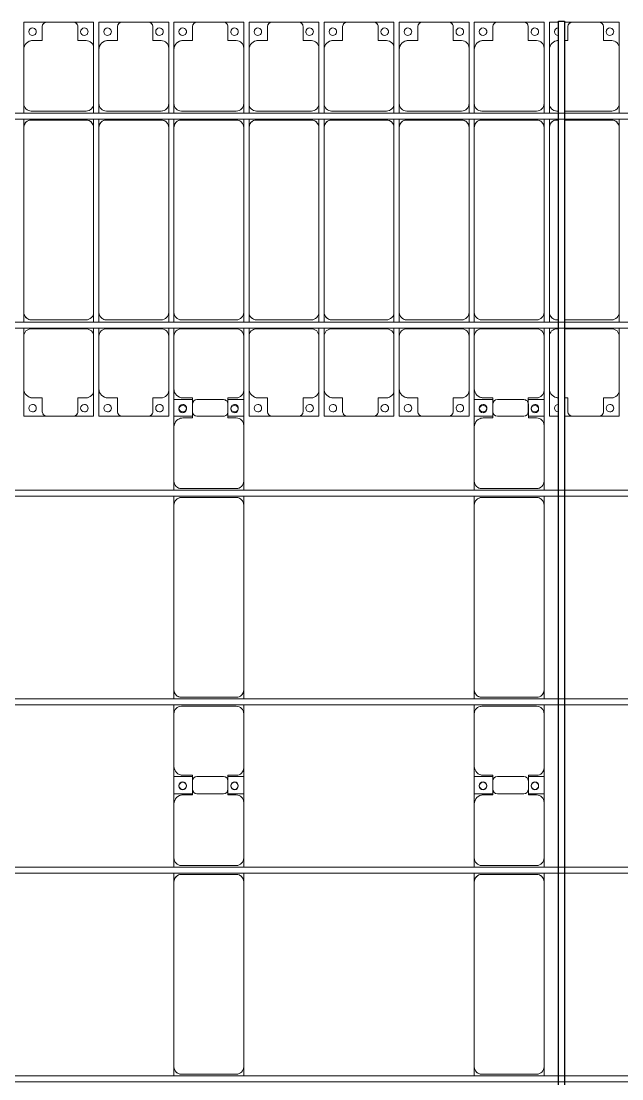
# Model space of a CAD drawing. Header units: millimetres. Extents: x -178706 to 107777, y -87310 to 933.
# Drawn here: x -18141 to -14141, y -46531 to -39488 of the extents above; entities that cross this region are included whole.
import ezdxf

# ---------------------------------------------------------------- set-up
doc = ezdxf.new("R2010")
doc.units = ezdxf.units.MM
doc.layers.add('A-GENM', color=13, linetype='Continuous', lineweight=9)
doc.layers.add('S-BEAM', color=12, linetype='Continuous', lineweight=9)

# ---------------------------------------------------------------- blocks, each defined once
blk = doc.blocks.new('Dai phao do pin - DẢI PHAO ĐỠ PIN-V64-BỐ TRÍ KHUNG KẾT CẤU BÈ PIN 04')
at = {"layer": 'A-GENM', "color": 7}
for p, q in [((29438.9, 241.6), (29499.7, 241.6)), ((30730.3, 241.6), (29499.7, 241.6)), ((30730.3, 241.6), (30788.9, 241.6)), ((30828.9, 241.6), (30889.7, 241.6)), ((31249.7, 241.6), (30889.7, 241.6)), ((31249.7, 241.6), (31432.2, 241.6)), ((31317.8, 241.6), (31500.3, 241.6)), ((31317.8, 118.2), (31317.8, 241.6)), ((31432.2, 241.6), (31432.2, 118.2)), ((31850.3, 241.6), (31500.3, 241.6)), ((31850.3, 241.6), (31908.9, 241.6)), ((31948.9, 241.6), (32009.7, 241.6)), ((33240.3, 241.6), (32009.7, 241.6)), ((33240.3, 241.6), (33298.9, 241.6)), ((33338.9, 241.6), (33399.7, 241.6)), ((33759.7, 241.6), (33399.7, 241.6)), ((33759.7, 241.6), (33942.2, 241.6)), ((33942.2, 241.6), (33942.2, 118.2)), ((29449.7, 191.6), (29449.7, -173.4)), ((30780.3, -173.4), (30780.3, 191.6)), ((30839.7, 191.6), (30839.7, -173.4)), ((31309.7, 118.2), (31309.7, 181.6)), ((31440.3, 181.6), (31440.3, 118.2)), ((31900.3, -173.4), (31900.3, 191.6)), ((31959.7, 191.6), (31959.7, -173.4)), ((33290.3, -173.4), (33290.3, 191.6)), ((33349.7, 191.6), (33349.7, -173.4)), ((33819.7, 118.2), (33819.7, 181.6)), ((31402.2, 118.2), (31309.7, 118.2)), ((31317.8, 88.2), (31317.8, -88.2)), ((31440.3, 118.2), (31347.8, 118.2)), ((31432.2, -88.2), (31432.2, 88.2)), ((33912.2, 118.2), (33819.7, 118.2)), ((33942.2, -88.2), (33942.2, 88.2)), ((31309.7, -173.4), (31309.7, -118.2)), ((31309.7, -118.2), (31402.2, -118.2)), ((31317.8, -223.4), (31317.8, -118.2)), ((31347.8, -118.2), (31440.3, -118.2)), ((31432.2, -118.2), (31432.2, -223.4)), ((31440.3, -118.2), (31440.3, -173.4)), ((33819.7, -173.4), (33819.7, -118.2)), ((33819.7, -118.2), (33912.2, -118.2)), ((33942.2, -118.2), (33942.2, -223.4)), ((29499.7, -223.4), (29438.9, -223.4)), ((29499.7, -223.4), (30730.3, -223.4)), ((30788.9, -223.4), (30730.3, -223.4)), ((30889.7, -223.4), (30828.9, -223.4)), ((30889.7, -223.4), (31259.7, -223.4)), ((31432.2, -223.4), (31259.7, -223.4)), ((31490.3, -223.4), (31317.8, -223.4)), ((31490.3, -223.4), (31850.3, -223.4)), ((31908.9, -223.4), (31850.3, -223.4)), ((32009.7, -223.4), (31948.9, -223.4)), ((32009.7, -223.4), (33240.3, -223.4)), ((33298.9, -223.4), (33240.3, -223.4)), ((33399.7, -223.4), (33338.9, -223.4)), ((33399.7, -223.4), (33769.7, -223.4)), ((33942.2, -223.4), (33769.7, -223.4))]:
    blk.add_line(p, q, dxfattribs=at)
for centre, radius, start, end in [((29499.7, 191.6), 50, 90, 180), ((29499.7, 191.6), 50, 105, 180), ((30730.3, 191.6), 50, 0, 90), ((30730.3, 191.6), 50, 15, 90), ((30889.7, 191.6), 50, 90, 180), ((30889.7, 191.6), 50, 135, 180), ((31249.7, 181.6), 60, 0, 90), ((31249.7, 181.6), 60, 0, 30), ((31500.3, 181.6), 60, 90, 180), ((31500.3, 181.6), 60, 150, 180), ((31850.3, 191.6), 50, 0, 90), ((31850.3, 191.6), 50, 0, 45), ((32009.7, 191.6), 50, 90, 180), ((32009.7, 191.6), 50, 105, 180), ((33240.3, 191.6), 50, 360, 90), ((33240.3, 191.6), 50, 15, 90), ((33399.7, 191.6), 50, 90, 180), ((33399.7, 191.6), 50, 135, 180), ((33759.7, 181.6), 60, 360, 90), ((33759.7, 181.6), 60, 360, 30), ((31368.6, 183.2), 25, 360, 180), ((31368.6, 183.2), 25, 180, 0), ((31371.4, 183.2), 25, 360, 180), ((31371.4, 183.2), 25, 180, 0), ((33878.6, 183.2), 25, 360, 180), ((33878.6, 183.2), 25, 180, 0), ((31347.8, 88.2), 30, 90, 180), ((31402.2, 88.2), 30, 0, 90), ((33912.2, 88.2), 30, 0, 90), ((31347.8, -88.2), 30, 180, 270), ((31368.6, -161.8), 25, 0, 180), ((31371.4, -161.8), 25, 0, 180), ((31402.2, -88.2), 30, 270, 360), ((33878.6, -161.8), 25, 0, 180), ((33912.2, -88.2), 30, 270, 0), ((29499.7, -173.4), 50, 180, 270), ((29499.7, -173.4), 50, 180, 270), ((30730.3, -173.4), 50, 270, 360), ((30730.3, -173.4), 50, 285, 360), ((30889.7, -173.4), 50, 180, 270), ((30889.7, -173.4), 50, 180, 225), ((31259.7, -173.4), 50, 270, 360), ((31259.7, -173.4), 50, 315, 0), ((31368.6, -161.8), 25, 180, 0), ((31371.4, -161.8), 25, 180, 0), ((31490.3, -173.4), 50, 180, 270), ((31490.3, -173.4), 50, 180, 225), ((31850.3, -173.4), 50, 270, 360), ((31850.3, -173.4), 50, 315, 360), ((32009.7, -173.4), 50, 180, 270), ((32009.7, -173.4), 50, 180, 225), ((33240.3, -173.4), 50, 270, 360), ((33240.3, -173.4), 50, 285, 360), ((33399.7, -173.4), 50, 180, 270), ((33399.7, -173.4), 50, 180, 225), ((33769.7, -173.4), 50, 270, 360), ((33769.7, -173.4), 50, 315, 0), ((33878.6, -161.8), 25, 180, 0), ((32009.7, -173.4), 50, 231.38681, 270)]:
    blk.add_arc(centre, radius, start, end, dxfattribs=at)
blk = doc.blocks.new('Dai phao do pin - DẢI PHAO ĐỠ PIN-V65-BỐ TRÍ KHUNG KẾT CẤU BÈ PIN 04')
at = {"layer": 'A-GENM', "color": 7}
for p, q in [((29438.9, 241.6), (29499.7, 241.6)), ((30730.3, 241.6), (29499.7, 241.6)), ((30730.3, 241.6), (30788.9, 241.6)), ((30828.9, 241.6), (30889.7, 241.6)), ((31249.7, 241.6), (30889.7, 241.6)), ((31249.7, 241.6), (31432.2, 241.6)), ((31317.8, 241.6), (31500.3, 241.6)), ((31317.8, 118.2), (31317.8, 241.6)), ((31432.2, 241.6), (31432.2, 118.2)), ((31850.3, 241.6), (31500.3, 241.6)), ((31850.3, 241.6), (31908.9, 241.6)), ((31948.9, 241.6), (32009.7, 241.6)), ((33240.3, 241.6), (32009.7, 241.6)), ((33240.3, 241.6), (33298.9, 241.6)), ((33338.9, 241.6), (33399.7, 241.6)), ((33759.7, 241.6), (33399.7, 241.6)), ((33759.7, 241.6), (33942.2, 241.6)), ((33942.2, 241.6), (33942.2, 118.2)), ((29449.7, 191.6), (29449.7, -173.4)), ((30780.3, -173.4), (30780.3, 191.6)), ((30839.7, 191.6), (30839.7, -173.4)), ((31309.7, 118.2), (31309.7, 181.6)), ((31440.3, 181.6), (31440.3, 118.2)), ((31900.3, -173.4), (31900.3, 191.6)), ((31959.7, 191.6), (31959.7, -173.4)), ((33290.3, -173.4), (33290.3, 191.6)), ((33349.7, 191.6), (33349.7, -173.4)), ((33819.7, 118.2), (33819.7, 181.6)), ((31402.2, 118.2), (31309.7, 118.2)), ((31317.8, 88.2), (31317.8, -88.2)), ((31440.3, 118.2), (31347.8, 118.2)), ((31432.2, -88.2), (31432.2, 88.2)), ((33912.2, 118.2), (33819.7, 118.2)), ((33942.2, -88.2), (33942.2, 88.2)), ((31309.7, -173.4), (31309.7, -118.2)), ((31309.7, -118.2), (31402.2, -118.2)), ((31317.8, -223.4), (31317.8, -118.2)), ((31347.8, -118.2), (31440.3, -118.2)), ((31432.2, -118.2), (31432.2, -223.4)), ((31440.3, -118.2), (31440.3, -173.4)), ((33819.7, -173.4), (33819.7, -118.2)), ((33819.7, -118.2), (33912.2, -118.2)), ((33942.2, -118.2), (33942.2, -223.4)), ((29499.7, -223.4), (29438.9, -223.4)), ((29499.7, -223.4), (30730.3, -223.4)), ((30788.9, -223.4), (30730.3, -223.4)), ((30889.7, -223.4), (30828.9, -223.4)), ((30889.7, -223.4), (31259.7, -223.4)), ((31432.2, -223.4), (31259.7, -223.4)), ((31490.3, -223.4), (31317.8, -223.4)), ((31490.3, -223.4), (31850.3, -223.4)), ((31908.9, -223.4), (31850.3, -223.4)), ((32009.7, -223.4), (31948.9, -223.4)), ((32009.7, -223.4), (33240.3, -223.4)), ((33298.9, -223.4), (33240.3, -223.4)), ((33399.7, -223.4), (33338.9, -223.4)), ((33399.7, -223.4), (33769.7, -223.4)), ((33942.2, -223.4), (33769.7, -223.4))]:
    blk.add_line(p, q, dxfattribs=at)
for centre, radius, start, end in [((29499.7, 191.6), 50, 90, 180), ((29499.7, 191.6), 50, 105, 180), ((30730.3, 191.6), 50, 0, 90), ((30730.3, 191.6), 50, 15, 90), ((30889.7, 191.6), 50, 90, 180), ((30889.7, 191.6), 50, 135, 180), ((31249.7, 181.6), 60, 0, 90), ((31249.7, 181.6), 60, 0, 30), ((31500.3, 181.6), 60, 90, 180), ((31500.3, 181.6), 60, 150, 180), ((31850.3, 191.6), 50, 0, 90), ((31850.3, 191.6), 50, 0, 45), ((32009.7, 191.6), 50, 90, 180), ((32009.7, 191.6), 50, 105, 180), ((33240.3, 191.6), 50, 360, 90), ((33240.3, 191.6), 50, 15, 90), ((33399.7, 191.6), 50, 90, 180), ((33399.7, 191.6), 50, 135, 180), ((33759.7, 181.6), 60, 360, 90), ((33759.7, 181.6), 60, 360, 30), ((31368.6, 183.2), 25, 360, 180), ((31368.6, 183.2), 25, 180, 0), ((31371.4, 183.2), 25, 360, 180), ((31371.4, 183.2), 25, 180, 0), ((33878.6, 183.2), 25, 360, 180), ((33878.6, 183.2), 25, 180, 0), ((31347.8, 88.2), 30, 90, 180), ((31402.2, 88.2), 30, 0, 90), ((33912.2, 88.2), 30, 0, 90), ((31347.8, -88.2), 30, 180, 270), ((31368.6, -161.8), 25, 0, 180), ((31371.4, -161.8), 25, 0, 180), ((31402.2, -88.2), 30, 270, 360), ((33878.6, -161.8), 25, 0, 180), ((33912.2, -88.2), 30, 270, 0), ((29499.7, -173.4), 50, 180, 270), ((29499.7, -173.4), 50, 180, 270), ((30730.3, -173.4), 50, 270, 360), ((30730.3, -173.4), 50, 285, 360), ((30889.7, -173.4), 50, 180, 270), ((30889.7, -173.4), 50, 180, 225), ((31259.7, -173.4), 50, 270, 360), ((31259.7, -173.4), 50, 315, 0), ((31368.6, -161.8), 25, 180, 0), ((31371.4, -161.8), 25, 180, 0), ((31490.3, -173.4), 50, 180, 270), ((31490.3, -173.4), 50, 180, 225), ((31850.3, -173.4), 50, 270, 360), ((31850.3, -173.4), 50, 315, 360), ((32009.7, -173.4), 50, 180, 270), ((32009.7, -173.4), 50, 180, 225), ((33240.3, -173.4), 50, 270, 360), ((33240.3, -173.4), 50, 285, 360), ((33399.7, -173.4), 50, 180, 270), ((33399.7, -173.4), 50, 180, 225), ((33769.7, -173.4), 50, 270, 360), ((33769.7, -173.4), 50, 315, 0), ((33878.6, -161.8), 25, 180, 0), ((32009.7, -173.4), 50, 231.39208, 270)]:
    blk.add_arc(centre, radius, start, end, dxfattribs=at)
blk = doc.blocks.new('Dầm C52 - Dầm C52-22346-BỐ TRÍ KHUNG KẾT CẤU BÈ PIN 04')
at = {"layer": 'S-BEAM', "color": 1}
for p, q in [((-87623.4, 20), (87623.4, 20)), ((87623.4, -20), (-87623.4, -20))]:
    blk.add_line(p, q, dxfattribs=at)
blk = doc.blocks.new('Dầm C52 - Hộp 40x60-15954-BỐ TRÍ KHUNG KẾT CẤU BÈ PIN 04')
at = {"layer": 'S-BEAM', "color": 3, "lineweight": 25}
for p, q in [((-20149.7, 20), (20149.7, 20)), ((20149.7, 20), (20149.7, -20)), ((20149.7, -20), (-20149.7, -20))]:
    blk.add_line(p, q, dxfattribs=at)
blk = doc.blocks.new('Dải phao đi lại kèm đỡ invester - DẢI PHAO ĐI LẠI-17150-BỐ TRÍ KHUNG KẾT CẤU BÈ PIN 04')
at = {"layer": 'A-GENM', "color": 7}
for p, q in [((26258.4, 1312.2), (26411.8, 1312.2)), ((26258.4, 1129.7), (26258.4, 1312.2)), ((26381.8, 1282.2), (26381.8, 1189.7)), ((26588.2, 1312.2), (26411.8, 1312.2)), ((26588.2, 1312.2), (26723.4, 1312.2)), ((26618.2, 1189.7), (26618.2, 1282.2)), ((26723.4, 1312.2), (26723.4, 1139.7)), ((26758.4, 1312.2), (26911.8, 1312.2)), ((26758.4, 1129.7), (26758.4, 1312.2)), ((26881.8, 1282.2), (26881.8, 1189.7)), ((27088.2, 1312.2), (26911.8, 1312.2)), ((27088.2, 1312.2), (27223.4, 1312.2)), ((27118.2, 1189.7), (27118.2, 1282.2)), ((27223.4, 1312.2), (27223.4, 1139.7)), ((27258.4, 1312.2), (27411.8, 1312.2)), ((27258.4, 1129.7), (27258.4, 1312.2)), ((27381.8, 1282.2), (27381.8, 1189.7)), ((27588.2, 1312.2), (27411.8, 1312.2)), ((27588.2, 1312.2), (27723.4, 1312.2)), ((27618.2, 1189.7), (27618.2, 1282.2)), ((27723.4, 1312.2), (27723.4, 1139.7)), ((27758.4, 1312.2), (27911.8, 1312.2)), ((27758.4, 1129.7), (27758.4, 1312.2)), ((27881.8, 1282.2), (27881.8, 1189.7)), ((28088.2, 1312.2), (27911.8, 1312.2)), ((28088.2, 1312.2), (28223.4, 1312.2)), ((28118.2, 1189.7), (28118.2, 1282.2)), ((28223.4, 1312.2), (28223.4, 1139.7)), ((28258.4, 1312.2), (28411.8, 1312.2)), ((28258.4, 1129.7), (28258.4, 1312.2)), ((28381.8, 1282.2), (28381.8, 1189.7)), ((28588.2, 1312.2), (28411.8, 1312.2)), ((28588.2, 1312.2), (28723.4, 1312.2)), ((28618.2, 1189.7), (28618.2, 1282.2)), ((28723.4, 1312.2), (28723.4, 1139.7)), ((28758.4, 1312.2), (28911.8, 1312.2)), ((28758.4, 1129.7), (28758.4, 1312.2)), ((28881.8, 1282.2), (28881.8, 1189.7)), ((29088.2, 1312.2), (28911.8, 1312.2)), ((29088.2, 1312.2), (29223.4, 1312.2)), ((29118.2, 1189.7), (29118.2, 1282.2)), ((29223.4, 1312.2), (29223.4, 1139.7)), ((29258.4, 1312.2), (29411.8, 1312.2)), ((29258.4, 1129.7), (29258.4, 1312.2)), ((29381.8, 1282.2), (29381.8, 1189.7)), ((29588.2, 1312.2), (29411.8, 1312.2)), ((29588.2, 1312.2), (29723.4, 1312.2)), ((29618.2, 1189.7), (29618.2, 1282.2)), ((29723.4, 1312.2), (29723.4, 1139.7)), ((29758.4, 1312.2), (29819.8, 1312.2)), ((29758.4, 1129.7), (29758.4, 1312.2)), ((29859.8, 1312.2), (29909.1, 1312.2)), ((29881.8, 1282.2), (29881.8, 1189.7)), ((30088.2, 1312.2), (29911.8, 1312.2)), ((30088.2, 1312.2), (30223.4, 1312.2)), ((30118.2, 1189.7), (30118.2, 1282.2)), ((30223.4, 1312.2), (30223.4, 1139.7)), ((26258.4, 1129.7), (26258.4, 769.7)), ((26381.8, 1189.7), (26318.4, 1189.7)), ((26673.4, 1189.7), (26618.2, 1189.7)), ((26723.4, 769.7), (26723.4, 1139.7)), ((26758.4, 1129.7), (26758.4, 769.7)), ((26881.8, 1189.7), (26818.4, 1189.7)), ((27173.4, 1189.7), (27118.2, 1189.7)), ((27223.4, 769.7), (27223.4, 1139.7)), ((27258.4, 1129.7), (27258.4, 769.7)), ((27381.8, 1189.7), (27318.4, 1189.7)), ((27673.4, 1189.7), (27618.2, 1189.7)), ((27723.4, 769.7), (27723.4, 1139.7)), ((27758.4, 1129.7), (27758.4, 769.7)), ((27881.8, 1189.7), (27818.4, 1189.7)), ((28173.4, 1189.7), (28118.2, 1189.7)), ((28223.4, 769.7), (28223.4, 1139.7)), ((28258.4, 1129.7), (28258.4, 769.7)), ((28381.8, 1189.7), (28318.4, 1189.7)), ((28673.4, 1189.7), (28618.2, 1189.7)), ((28723.4, 769.7), (28723.4, 1139.7)), ((28758.4, 1129.7), (28758.4, 769.7)), ((28881.8, 1189.7), (28818.4, 1189.7)), ((29173.4, 1189.7), (29118.2, 1189.7)), ((29223.4, 769.7), (29223.4, 1139.7)), ((29258.4, 1129.7), (29258.4, 769.7)), ((29381.8, 1189.7), (29318.4, 1189.7)), ((29673.4, 1189.7), (29618.2, 1189.7)), ((29723.4, 769.7), (29723.4, 1139.7)), ((29758.4, 1129.7), (29758.4, 769.7)), ((29881.8, 1189.7), (29859.8, 1189.7)), ((30173.4, 1189.7), (30118.2, 1189.7)), ((30223.4, 769.7), (30223.4, 1139.7)), ((26258.4, 705.3), (26258.4, 769.7)), ((26308.4, 719.7), (26673.4, 719.7)), ((26723.4, 769.7), (26723.4, 705.3)), ((26758.4, 705.3), (26758.4, 769.7)), ((26808.4, 719.7), (27173.4, 719.7)), ((27223.4, 769.7), (27223.4, 705.3)), ((27258.4, 705.3), (27258.4, 769.7)), ((27308.4, 719.7), (27673.4, 719.7)), ((27723.4, 769.7), (27723.4, 705.3)), ((27758.4, 705.3), (27758.4, 769.7)), ((27808.4, 719.7), (28173.4, 719.7)), ((28223.4, 769.7), (28223.4, 705.3)), ((28258.4, 705.3), (28258.4, 769.7)), ((28308.4, 719.7), (28673.4, 719.7)), ((28723.4, 769.7), (28723.4, 705.3)), ((28758.4, 705.3), (28758.4, 769.7)), ((28808.4, 719.7), (29173.4, 719.7)), ((29223.4, 769.7), (29223.4, 705.3)), ((29258.4, 705.3), (29258.4, 769.7)), ((29308.4, 719.7), (29673.4, 719.7)), ((29723.4, 769.7), (29723.4, 705.3)), ((29758.4, 705.3), (29758.4, 769.7)), ((29808.4, 719.7), (29819.8, 719.7)), ((29859.8, 719.7), (30173.4, 719.7)), ((30223.4, 769.7), (30223.4, 705.3)), ((26258.4, 610.3), (26258.4, 665.3)), ((26673.4, 660.3), (26308.4, 660.3)), ((26723.4, 665.3), (26723.4, 610.3)), ((26758.4, 610.3), (26758.4, 665.3)), ((27173.4, 660.3), (26808.4, 660.3)), ((27223.4, 665.3), (27223.4, 610.3)), ((27258.4, 610.3), (27258.4, 665.3)), ((27673.4, 660.3), (27308.4, 660.3)), ((27723.4, 665.3), (27723.4, 610.3)), ((27758.4, 610.3), (27758.4, 665.3)), ((28173.4, 660.3), (27808.4, 660.3)), ((28223.4, 665.3), (28223.4, 610.3)), ((28258.4, 610.3), (28258.4, 665.3)), ((28673.4, 660.3), (28308.4, 660.3)), ((28723.4, 665.3), (28723.4, 610.3)), ((28758.4, 610.3), (28758.4, 665.3)), ((29173.4, 660.3), (28808.4, 660.3)), ((29223.4, 665.3), (29223.4, 610.3)), ((29258.4, 610.3), (29258.4, 665.3)), ((29673.4, 660.3), (29308.4, 660.3)), ((29723.4, 665.3), (29723.4, 610.3)), ((29758.4, 610.3), (29758.4, 665.3)), ((29819.8, 660.3), (29808.4, 660.3)), ((30173.4, 660.3), (29859.8, 660.3)), ((30223.4, 665.3), (30223.4, 610.3)), ((26258.4, 610.3), (26258.4, -620.3)), ((26723.4, -620.3), (26723.4, 610.3)), ((26758.4, 610.3), (26758.4, -620.3)), ((27223.4, -620.3), (27223.4, 610.3)), ((27258.4, 610.3), (27258.4, -620.3)), ((27723.4, -620.3), (27723.4, 610.3)), ((27758.4, 610.3), (27758.4, -620.3)), ((28223.4, -620.3), (28223.4, 610.3)), ((28258.4, 610.3), (28258.4, -620.3)), ((28723.4, -620.3), (28723.4, 610.3)), ((28758.4, 610.3), (28758.4, -620.3)), ((29223.4, -620.3), (29223.4, 610.3)), ((29258.4, 610.3), (29258.4, -620.3)), ((29723.4, -620.3), (29723.4, 610.3)), ((29758.4, 610.3), (29758.4, -620.3)), ((30223.4, -620.3), (30223.4, 610.3)), ((26258.4, -684.7), (26258.4, -620.3)), ((26723.4, -620.3), (26723.4, -684.7)), ((26758.4, -684.7), (26758.4, -620.3)), ((27223.4, -620.3), (27223.4, -684.7)), ((27258.4, -684.7), (27258.4, -620.3)), ((27723.4, -620.3), (27723.4, -684.7)), ((27758.4, -684.7), (27758.4, -620.3)), ((28223.4, -620.3), (28223.4, -684.7)), ((28258.4, -684.7), (28258.4, -620.3)), ((28723.4, -620.3), (28723.4, -684.7)), ((28758.4, -684.7), (28758.4, -620.3)), ((29223.4, -620.3), (29223.4, -684.7)), ((29258.4, -684.7), (29258.4, -620.3)), ((29723.4, -620.3), (29723.4, -684.7)), ((29758.4, -684.7), (29758.4, -620.3)), ((30223.4, -620.3), (30223.4, -684.7)), ((26308.4, -670.3), (26673.4, -670.3)), ((26808.4, -670.3), (27173.4, -670.3)), ((27308.4, -670.3), (27673.4, -670.3)), ((27808.4, -670.3), (28173.4, -670.3)), ((28308.4, -670.3), (28673.4, -670.3)), ((28808.4, -670.3), (29173.4, -670.3)), ((29308.4, -670.3), (29673.4, -670.3)), ((29808.4, -670.3), (29819.8, -670.3)), ((29859.8, -670.3), (30173.4, -670.3)), ((26258.4, -779.7), (26258.4, -724.7)), ((26673.4, -729.7), (26308.4, -729.7)), ((26723.4, -724.7), (26723.4, -779.7)), ((26758.4, -779.7), (26758.4, -724.7)), ((27173.4, -729.7), (26808.4, -729.7)), ((27223.4, -724.7), (27223.4, -779.7)), ((27258.4, -779.7), (27258.4, -724.7)), ((27673.4, -729.7), (27308.4, -729.7)), ((27723.4, -724.7), (27723.4, -779.7)), ((27758.4, -779.7), (27758.4, -724.7)), ((28173.4, -729.7), (27808.4, -729.7)), ((28223.4, -724.7), (28223.4, -779.7)), ((28258.4, -779.7), (28258.4, -724.7)), ((28673.4, -729.7), (28308.4, -729.7)), ((28723.4, -724.7), (28723.4, -779.7)), ((28758.4, -779.7), (28758.4, -724.7)), ((29173.4, -729.7), (28808.4, -729.7)), ((29223.4, -724.7), (29223.4, -779.7)), ((29258.4, -779.7), (29258.4, -724.7)), ((29673.4, -729.7), (29308.4, -729.7)), ((29723.4, -724.7), (29723.4, -779.7)), ((29758.4, -779.7), (29758.4, -724.7)), ((29819.8, -729.7), (29808.4, -729.7)), ((30173.4, -729.7), (29859.8, -729.7)), ((30223.4, -724.7), (30223.4, -779.7)), ((26258.4, -779.7), (26258.4, -1129.7)), ((26723.4, -1139.7), (26723.4, -779.7)), ((26758.4, -779.7), (26758.4, -1129.7)), ((27223.4, -1139.7), (27223.4, -779.7)), ((27258.4, -779.7), (27258.4, -1129.7)), ((27723.4, -1139.7), (27723.4, -779.7)), ((27758.4, -779.7), (27758.4, -1129.7)), ((28223.4, -1139.7), (28223.4, -779.7)), ((28258.4, -779.7), (28258.4, -1129.7)), ((28723.4, -1139.7), (28723.4, -779.7)), ((28758.4, -779.7), (28758.4, -1129.7)), ((29223.4, -1139.7), (29223.4, -779.7)), ((29258.4, -779.7), (29258.4, -1129.7)), ((29723.4, -1139.7), (29723.4, -779.7)), ((29758.4, -779.7), (29758.4, -1129.7)), ((30223.4, -1139.7), (30223.4, -779.7)), ((26258.4, -1312.2), (26258.4, -1129.7)), ((26318.4, -1189.7), (26381.8, -1189.7)), ((26381.8, -1189.7), (26381.8, -1282.2)), ((26618.2, -1282.2), (26618.2, -1189.7)), ((26618.2, -1189.7), (26673.4, -1189.7)), ((26723.4, -1139.7), (26723.4, -1312.2)), ((26758.4, -1312.2), (26758.4, -1129.7)), ((26818.4, -1189.7), (26881.8, -1189.7)), ((26881.8, -1189.7), (26881.8, -1282.2)), ((27118.2, -1282.2), (27118.2, -1189.7)), ((27118.2, -1189.7), (27173.4, -1189.7)), ((27223.4, -1139.7), (27223.4, -1312.2)), ((27258.4, -1312.2), (27258.4, -1129.7)), ((27318.4, -1189.7), (27381.8, -1189.7)), ((27381.8, -1189.7), (27381.8, -1282.2)), ((27618.2, -1282.2), (27618.2, -1189.7)), ((27618.2, -1189.7), (27673.4, -1189.7)), ((27723.4, -1139.7), (27723.4, -1312.2)), ((27758.4, -1312.2), (27758.4, -1129.7)), ((27818.4, -1189.7), (27881.8, -1189.7)), ((27881.8, -1189.7), (27881.8, -1282.2)), ((28118.2, -1282.2), (28118.2, -1189.7)), ((28118.2, -1189.7), (28173.4, -1189.7)), ((28223.4, -1139.7), (28223.4, -1312.2)), ((28258.4, -1312.2), (28258.4, -1129.7)), ((28318.4, -1189.7), (28381.8, -1189.7)), ((28381.8, -1189.7), (28381.8, -1282.2)), ((28618.2, -1282.2), (28618.2, -1189.7)), ((28618.2, -1189.7), (28673.4, -1189.7)), ((28723.4, -1139.7), (28723.4, -1312.2)), ((28758.4, -1312.2), (28758.4, -1129.7)), ((28818.4, -1189.7), (28881.8, -1189.7)), ((28881.8, -1189.7), (28881.8, -1282.2)), ((29118.2, -1282.2), (29118.2, -1189.7)), ((29118.2, -1189.7), (29173.4, -1189.7)), ((29223.4, -1139.7), (29223.4, -1312.2)), ((29258.4, -1312.2), (29258.4, -1129.7)), ((29318.4, -1189.7), (29381.8, -1189.7)), ((29381.8, -1189.7), (29381.8, -1282.2)), ((29618.2, -1282.2), (29618.2, -1189.7)), ((29618.2, -1189.7), (29673.4, -1189.7)), ((29723.4, -1139.7), (29723.4, -1312.2)), ((29758.4, -1312.2), (29758.4, -1129.7)), ((29859.8, -1189.7), (29881.8, -1189.7)), ((29881.8, -1189.7), (29881.8, -1282.2)), ((30118.2, -1282.2), (30118.2, -1189.7)), ((30118.2, -1189.7), (30173.4, -1189.7)), ((30223.4, -1139.7), (30223.4, -1312.2)), ((26411.8, -1312.2), (26258.4, -1312.2)), ((26411.8, -1312.2), (26588.2, -1312.2)), ((26723.4, -1312.2), (26588.2, -1312.2)), ((26911.8, -1312.2), (26758.4, -1312.2)), ((26911.8, -1312.2), (27088.2, -1312.2)), ((27223.4, -1312.2), (27088.2, -1312.2)), ((27381.8, -1312.2), (27258.4, -1312.2)), ((27411.8, -1312.2), (27588.2, -1312.2)), ((27723.4, -1312.2), (27618.2, -1312.2)), ((27911.8, -1312.2), (27758.4, -1312.2)), ((27911.8, -1312.2), (28088.2, -1312.2)), ((28223.4, -1312.2), (28088.2, -1312.2)), ((28411.8, -1312.2), (28258.4, -1312.2)), ((28411.8, -1312.2), (28588.2, -1312.2)), ((28723.4, -1312.2), (28588.2, -1312.2)), ((28911.8, -1312.2), (28758.4, -1312.2)), ((28911.8, -1312.2), (29088.2, -1312.2)), ((29223.4, -1312.2), (29088.2, -1312.2)), ((29381.8, -1312.2), (29258.4, -1312.2)), ((29411.8, -1312.2), (29588.2, -1312.2)), ((29723.4, -1312.2), (29618.2, -1312.2)), ((29819.8, -1312.2), (29758.4, -1312.2)), ((29909.1, -1312.2), (29859.8, -1312.2)), ((29911.8, -1312.2), (30088.2, -1312.2)), ((30223.4, -1312.2), (30088.2, -1312.2))]:
    blk.add_line(p, q, dxfattribs=at)
for centre, radius, start, end in [((26316.8, 1248.6), 25, 90, 270), ((26316.8, 1248.6), 25, 270, 90), ((26411.8, 1282.2), 30, 90, 180), ((26411.8, 1282.2), 30, 90, 150), ((26588.2, 1282.2), 30, 360, 90), ((26588.2, 1282.2), 30, 30, 90), ((26661.8, 1248.6), 25, 90, 270), ((26661.8, 1248.6), 25, 270, 90), ((26816.8, 1248.6), 25, 90, 270), ((26816.8, 1248.6), 25, 270, 90), ((26911.8, 1282.2), 30, 90, 180), ((26911.8, 1282.2), 30, 90, 150), ((27088.2, 1282.2), 30, 0, 90), ((27088.2, 1282.2), 30, 30, 90), ((27161.8, 1248.6), 25, 90, 270), ((27161.8, 1248.6), 25, 270, 90), ((27316.8, 1248.6), 25, 90, 270), ((27316.8, 1248.6), 25, 270, 90), ((27411.8, 1282.2), 30, 90, 180), ((27411.8, 1282.2), 30, 90, 150), ((27588.2, 1282.2), 30, 360, 90), ((27588.2, 1282.2), 30, 30, 90), ((27661.8, 1248.6), 25, 90, 270), ((27661.8, 1248.6), 25, 270, 90), ((27816.8, 1248.6), 25, 90, 270), ((27816.8, 1248.6), 25, 270, 90), ((27911.8, 1282.2), 30, 90, 180), ((27911.8, 1282.2), 30, 90, 150), ((28088.2, 1282.2), 30, 360, 90), ((28088.2, 1282.2), 30, 30, 90), ((28161.8, 1248.6), 25, 90, 270), ((28161.8, 1248.6), 25, 270, 90), ((28316.8, 1248.6), 25, 90, 270), ((28316.8, 1248.6), 25, 270, 90), ((28411.8, 1282.2), 30, 90, 180), ((28411.8, 1282.2), 30, 90, 150), ((28588.2, 1282.2), 30, 360, 90), ((28588.2, 1282.2), 30, 30, 90), ((28661.8, 1248.6), 25, 90, 270), ((28661.8, 1248.6), 25, 270, 90), ((28816.8, 1248.6), 25, 90, 270), ((28816.8, 1248.6), 25, 270, 90), ((28911.8, 1282.2), 30, 90, 180), ((28911.8, 1282.2), 30, 90, 150), ((29088.2, 1282.2), 30, 360, 90), ((29088.2, 1282.2), 30, 30, 90), ((29161.8, 1248.6), 25, 90, 270), ((29161.8, 1248.6), 25, 270, 90), ((29316.8, 1248.6), 25, 90, 270), ((29316.8, 1248.6), 25, 270, 90), ((29411.8, 1282.2), 30, 90, 180), ((29411.8, 1282.2), 30, 90, 150), ((29588.2, 1282.2), 30, 0, 90), ((29588.2, 1282.2), 30, 30, 90), ((29661.8, 1248.6), 25, 90, 270), ((29661.8, 1248.6), 25, 270, 90), ((29816.8, 1248.6), 25, 90, 270), ((29911.8, 1282.2), 30, 90, 180), ((29911.8, 1282.2), 30, 95.16121, 150), ((30088.2, 1282.2), 30, 0, 90), ((30088.2, 1282.2), 30, 30, 90), ((30161.8, 1248.6), 25, 90, 270), ((30161.8, 1248.6), 25, 270, 90), ((26661.8, 1248.6), 25, 180, 195), ((27161.8, 1248.6), 25, 180, 195), ((27661.8, 1248.6), 25, 180, 195), ((28161.8, 1248.6), 25, 180, 195), ((28661.8, 1248.6), 25, 180, 195), ((29161.8, 1248.6), 25, 180, 195), ((29661.8, 1248.6), 25, 180, 195), ((30161.8, 1248.6), 25, 180, 195), ((26318.4, 1129.7), 60, 90, 180), ((26318.4, 1129.7), 60, 90, 120), ((26673.4, 1139.7), 50, 360, 90), ((26673.4, 1139.7), 50, 45, 90), ((26818.4, 1129.7), 60, 90, 180), ((26818.4, 1129.7), 60, 90, 120), ((27173.4, 1139.7), 50, 360, 90), ((27173.4, 1139.7), 50, 45, 90), ((27318.4, 1129.7), 60, 90, 180), ((27318.4, 1129.7), 60, 90, 120), ((27673.4, 1139.7), 50, 360, 90), ((27673.4, 1139.7), 50, 45, 90), ((27818.4, 1129.7), 60, 90, 180), ((27818.4, 1129.7), 60, 90, 120), ((28173.4, 1139.7), 50, 360, 90), ((28173.4, 1139.7), 50, 45, 90), ((28318.4, 1129.7), 60, 90, 180), ((28318.4, 1129.7), 60, 90, 120), ((28673.4, 1139.7), 50, 0, 90), ((28673.4, 1139.7), 50, 45, 90), ((28818.4, 1129.7), 60, 90, 180), ((28818.4, 1129.7), 60, 90, 120), ((29173.4, 1139.7), 50, 0, 90), ((29173.4, 1139.7), 50, 45, 90), ((29318.4, 1129.7), 60, 90, 180), ((29318.4, 1129.7), 60, 90, 120), ((29673.4, 1139.7), 50, 360, 90), ((29673.4, 1139.7), 50, 45, 90), ((29818.4, 1129.7), 60, 90, 180), ((29818.4, 1129.7), 60, 90, 120), ((30173.4, 1139.7), 50, 360, 90), ((30173.4, 1139.7), 50, 45, 90), ((26308.4, 769.7), 50, 180, 270), ((26308.4, 769.7), 50, 225, 270), ((26673.4, 769.7), 50, 270, 360), ((26673.4, 769.7), 50, 270, 315), ((26808.4, 769.7), 50, 180, 270), ((26808.4, 769.7), 50, 225, 270), ((27173.4, 769.7), 50, 270, 360), ((27173.4, 769.7), 50, 270, 315), ((27308.4, 769.7), 50, 180, 270), ((27308.4, 769.7), 50, 225, 270), ((27673.4, 769.7), 50, 270, 360), ((27673.4, 769.7), 50, 270, 315), ((27808.4, 769.7), 50, 180, 270), ((27808.4, 769.7), 50, 225, 270), ((28173.4, 769.7), 50, 270, 360), ((28173.4, 769.7), 50, 270, 315), ((28308.4, 769.7), 50, 180, 270), ((28308.4, 769.7), 50, 225, 270), ((28673.4, 769.7), 50, 270, 360), ((28673.4, 769.7), 50, 270, 315), ((28808.4, 769.7), 50, 180, 270), ((28808.4, 769.7), 50, 225, 270), ((29173.4, 769.7), 50, 270, 360), ((29173.4, 769.7), 50, 270, 315), ((29308.4, 769.7), 50, 180, 270), ((29308.4, 769.7), 50, 225, 270), ((29673.4, 769.7), 50, 270, 360), ((29673.4, 769.7), 50, 270, 315), ((29808.4, 769.7), 50, 180, 270), ((29808.4, 769.7), 50, 225, 270), ((30173.4, 769.7), 50, 270, 360), ((30173.4, 769.7), 50, 270, 315), ((26308.4, 610.3), 50, 90, 180), ((26308.4, 610.3), 50, 105, 180), ((26673.4, 610.3), 50, 0, 90), ((26673.4, 610.3), 50, 15, 90), ((26808.4, 610.3), 50, 90, 180), ((26808.4, 610.3), 50, 105, 180), ((27173.4, 610.3), 50, 360, 90), ((27173.4, 610.3), 50, 15, 90), ((27308.4, 610.3), 50, 90, 180), ((27308.4, 610.3), 50, 105, 180), ((27673.4, 610.3), 50, 360, 90), ((27673.4, 610.3), 50, 15, 90), ((27808.4, 610.3), 50, 90, 180), ((27808.4, 610.3), 50, 105, 180), ((28173.4, 610.3), 50, 0, 90), ((28173.4, 610.3), 50, 15, 90), ((28308.4, 610.3), 50, 90, 180), ((28308.4, 610.3), 50, 105, 180), ((28673.4, 610.3), 50, 0, 90), ((28673.4, 610.3), 50, 15, 90), ((28808.4, 610.3), 50, 90, 180), ((28808.4, 610.3), 50, 105, 180), ((29173.4, 610.3), 50, 0, 90), ((29173.4, 610.3), 50, 15, 90), ((29308.4, 610.3), 50, 90, 180), ((29308.4, 610.3), 50, 105, 180), ((29673.4, 610.3), 50, 0, 90), ((29673.4, 610.3), 50, 15, 90), ((29808.4, 610.3), 50, 90, 180), ((29808.4, 610.3), 50, 105, 180), ((30173.4, 610.3), 50, 0, 90), ((30173.4, 610.3), 50, 15, 90), ((26308.4, -620.3), 50, 180, 270), ((26308.4, -620.3), 50, 195, 270), ((26673.4, -620.3), 50, 270, 0), ((26673.4, -620.3), 50, 270, 0), ((26808.4, -620.3), 50, 180, 270), ((26808.4, -620.3), 50, 195, 270), ((27173.4, -620.3), 50, 270, 0), ((27173.4, -620.3), 50, 270, 0), ((27308.4, -620.3), 50, 180, 270), ((27308.4, -620.3), 50, 195, 270), ((27673.4, -620.3), 50, 270, 360), ((27673.4, -620.3), 50, 270, 360), ((27808.4, -620.3), 50, 180, 270), ((27808.4, -620.3), 50, 195, 270), ((28173.4, -620.3), 50, 270, 360), ((28173.4, -620.3), 50, 270, 360), ((28308.4, -620.3), 50, 180, 270), ((28308.4, -620.3), 50, 195, 270), ((28673.4, -620.3), 50, 270, 0), ((28673.4, -620.3), 50, 270, 0), ((28808.4, -620.3), 50, 180, 270), ((28808.4, -620.3), 50, 195, 270), ((29173.4, -620.3), 50, 270, 0), ((29173.4, -620.3), 50, 270, 0), ((29308.4, -620.3), 50, 180, 270), ((29308.4, -620.3), 50, 195, 270), ((29673.4, -620.3), 50, 270, 0), ((29673.4, -620.3), 50, 270, 0), ((29808.4, -620.3), 50, 180, 270), ((29808.4, -620.3), 50, 195, 270), ((30173.4, -620.3), 50, 270, 0), ((30173.4, -620.3), 50, 270, 0), ((26308.4, -779.7), 50, 90, 180), ((26308.4, -779.7), 50, 90, 135), ((26673.4, -779.7), 50, 360, 90), ((26673.4, -779.7), 50, 45, 90), ((26808.4, -779.7), 50, 90, 180), ((26808.4, -779.7), 50, 90, 135), ((27173.4, -779.7), 50, 360, 90), ((27173.4, -779.7), 50, 45, 90), ((27308.4, -779.7), 50, 90, 180), ((27308.4, -779.7), 50, 90, 135), ((27673.4, -779.7), 50, 360, 90), ((27673.4, -779.7), 50, 45, 90), ((27808.4, -779.7), 50, 90, 180), ((27808.4, -779.7), 50, 90, 135), ((28173.4, -779.7), 50, 0, 90), ((28173.4, -779.7), 50, 45, 90), ((28308.4, -779.7), 50, 90, 180), ((28308.4, -779.7), 50, 90, 135), ((28673.4, -779.7), 50, 360, 90), ((28673.4, -779.7), 50, 45, 90), ((28808.4, -779.7), 50, 90, 180), ((28808.4, -779.7), 50, 90, 135), ((29173.4, -779.7), 50, 360, 90), ((29173.4, -779.7), 50, 45, 90), ((29308.4, -779.7), 50, 90, 180), ((29308.4, -779.7), 50, 90, 135), ((29673.4, -779.7), 50, 360, 90), ((29673.4, -779.7), 50, 45, 90), ((29808.4, -779.7), 50, 90, 180), ((29808.4, -779.7), 50, 90, 135), ((30173.4, -779.7), 50, 360, 90), ((30173.4, -779.7), 50, 45, 90), ((26318.4, -1129.7), 60, 180, 270), ((26318.4, -1129.7), 60, 240, 270), ((26673.4, -1139.7), 50, 270, 0), ((26673.4, -1139.7), 50, 270, 315), ((26818.4, -1129.7), 60, 180, 270), ((26818.4, -1129.7), 60, 240, 270), ((27173.4, -1139.7), 50, 270, 0), ((27173.4, -1139.7), 50, 270, 315), ((27318.4, -1129.7), 60, 180, 270), ((27318.4, -1129.7), 60, 240, 270), ((27673.4, -1139.7), 50, 270, 360), ((27673.4, -1139.7), 50, 270, 315), ((27818.4, -1129.7), 60, 180, 270), ((27818.4, -1129.7), 60, 240, 270), ((28173.4, -1139.7), 50, 270, 360), ((28173.4, -1139.7), 50, 270, 315), ((28318.4, -1129.7), 60, 180, 270), ((28318.4, -1129.7), 60, 240, 270), ((28673.4, -1139.7), 50, 270, 360), ((28673.4, -1139.7), 50, 270, 315), ((28818.4, -1129.7), 60, 180, 270), ((28818.4, -1129.7), 60, 240, 270), ((29173.4, -1139.7), 50, 270, 0), ((29173.4, -1139.7), 50, 270, 315), ((29318.4, -1129.7), 60, 180, 270), ((29318.4, -1129.7), 60, 240, 270), ((29673.4, -1139.7), 50, 270, 0), ((29673.4, -1139.7), 50, 270, 315), ((29818.4, -1129.7), 60, 180, 270), ((29818.4, -1129.7), 60, 240, 270), ((30173.4, -1139.7), 50, 270, 0), ((30173.4, -1139.7), 50, 270, 315), ((26316.8, -1258.6), 25, 90, 270), ((26316.8, -1258.6), 25, 270, 90), ((26661.8, -1258.6), 25, 90, 270), ((26661.8, -1258.6), 25, 165, 180), ((26661.8, -1258.6), 25, 270, 90), ((26816.8, -1258.6), 25, 90, 270), ((26816.8, -1258.6), 25, 270, 90), ((27161.8, -1258.6), 25, 90, 270), ((27161.8, -1258.6), 25, 165, 180), ((27161.8, -1258.6), 25, 270, 90), ((27316.8, -1258.6), 25, 90, 270), ((27316.8, -1258.6), 25, 270, 90), ((27661.8, -1258.6), 25, 90, 270), ((27661.8, -1258.6), 25, 270, 90), ((27816.8, -1258.6), 25, 90, 270), ((27816.8, -1258.6), 25, 270, 90), ((28161.8, -1258.6), 25, 90, 270), ((28161.8, -1258.6), 25, 165, 180), ((28161.8, -1258.6), 25, 270, 90), ((28316.8, -1258.6), 25, 90, 270), ((28316.8, -1258.6), 25, 270, 90), ((28661.8, -1258.6), 25, 90, 270), ((28661.8, -1258.6), 25, 165, 180), ((28661.8, -1258.6), 25, 270, 90), ((28816.8, -1258.6), 25, 90, 270), ((28816.8, -1258.6), 25, 270, 90), ((29161.8, -1258.6), 25, 90, 270), ((29161.8, -1258.6), 25, 165, 180), ((29161.8, -1258.6), 25, 270, 90), ((29316.8, -1258.6), 25, 90, 270), ((29316.8, -1258.6), 25, 270, 90), ((29661.8, -1258.6), 25, 90, 270), ((29661.8, -1258.6), 25, 270, 90), ((29816.8, -1258.6), 25, 90, 270), ((30161.8, -1258.6), 25, 90, 270), ((30161.8, -1258.6), 25, 165, 180), ((30161.8, -1258.6), 25, 270, 90), ((26411.8, -1282.2), 30, 180, 270), ((26411.8, -1282.2), 30, 210, 270), ((26588.2, -1282.2), 30, 270, 0), ((26588.2, -1282.2), 30, 270, 330), ((26911.8, -1282.2), 30, 180, 270), ((26911.8, -1282.2), 30, 210, 270), ((27088.2, -1282.2), 30, 270, 0), ((27088.2, -1282.2), 30, 270, 330), ((27411.8, -1282.2), 30, 180, 270), ((27588.2, -1282.2), 30, 270, 0), ((27911.8, -1282.2), 30, 180, 270), ((27911.8, -1282.2), 30, 210, 270), ((28088.2, -1282.2), 30, 270, 0), ((28088.2, -1282.2), 30, 270, 330), ((28411.8, -1282.2), 30, 180, 270), ((28411.8, -1282.2), 30, 210, 270), ((28588.2, -1282.2), 30, 270, 0), ((28588.2, -1282.2), 30, 270, 330), ((28911.8, -1282.2), 30, 180, 270), ((28911.8, -1282.2), 30, 210, 270), ((29088.2, -1282.2), 30, 270, 360), ((29088.2, -1282.2), 30, 270, 330), ((29411.8, -1282.2), 30, 180, 270), ((29588.2, -1282.2), 30, 270, 360), ((29911.8, -1282.2), 30, 180, 270), ((29911.8, -1282.2), 30, 210, 264.82956), ((30088.2, -1282.2), 30, 270, 360), ((30088.2, -1282.2), 30, 270, 330)]:
    blk.add_arc(centre, radius, start, end, dxfattribs=at)
blk = doc.blocks.new('HOBANMONG_BEPIN 4_rvt-1-BỐ TRÍ KHUNG KẾT CẤU BÈ PIN 04')
at = {"layer": 'A-GENM', "color": 3, "lineweight": 25}
for name, p, rotation in [('Dải phao đi lại kèm đỡ invester - DẢI PHAO ĐI LẠI-17150-BỐ TRÍ KHUNG KẾT CẤU BÈ PIN 04', (-44382, -40806.4), 0.0001043351917741), ('Dai phao do pin - DẢI PHAO ĐỠ PIN-V65-BỐ TRÍ KHUNG KẾT CẤU BÈ PIN 04', (-16881.9, -75949.9), 90.00010434022374), ('Dai phao do pin - DẢI PHAO ĐỠ PIN-V64-BỐ TRÍ KHUNG KẾT CẤU BÈ PIN 04', (-14881.9, -75949.9), 90.00010434022374)]:
    blk.add_blockref(name, p, dxfattribs=dict(at, rotation=rotation))
at = {"layer": 'S-BEAM', "color": 3, "lineweight": 25}
for name, p, rotation in [('Dầm C52 - Hộp 40x60-15954-BỐ TRÍ KHUNG KẾT CẤU BÈ PIN 04', (-14542.2, -59637.2), 90.00010434022374), ('Dầm C52 - Dầm C52-22346-BỐ TRÍ KHUNG KẾT CẤU BÈ PIN 04', (-83895, -40121.2), 180.0001043386848), ('Dầm C52 - Dầm C52-22346-BỐ TRÍ KHUNG KẾT CẤU BÈ PIN 04', (-83891.2, -41511.2), 180.0001043386848), ('Dầm C52 - Dầm C52-22346-BỐ TRÍ KHUNG KẾT CẤU BÈ PIN 04', (-83888.2, -42631.2), 180.0001043386848), ('Dầm C52 - Dầm C52-22346-BỐ TRÍ KHUNG KẾT CẤU BÈ PIN 04', (-83884.3, -44021.2), 180.0001043386848), ('Dầm C52 - Dầm C52-22346-BỐ TRÍ KHUNG KẾT CẤU BÈ PIN 04', (-83881.3, -45141.2), 180.0001043386848), ('Dầm C52 - Dầm C52-22346-BỐ TRÍ KHUNG KẾT CẤU BÈ PIN 04', (-83877.4, -46531.2), 180.0001043386848)]:
    blk.add_blockref(name, p, dxfattribs=dict(at, rotation=rotation))

msp = doc.modelspace()

# ---------------------------------------------------------------- block references
at = {"lineweight": 5}
msp.add_blockref('HOBANMONG_BEPIN 4_rvt-1-BỐ TRÍ KHUNG KẾT CẤU BÈ PIN 04', (0, 0), dxfattribs=at)

doc.saveas('drawing.dxf')
